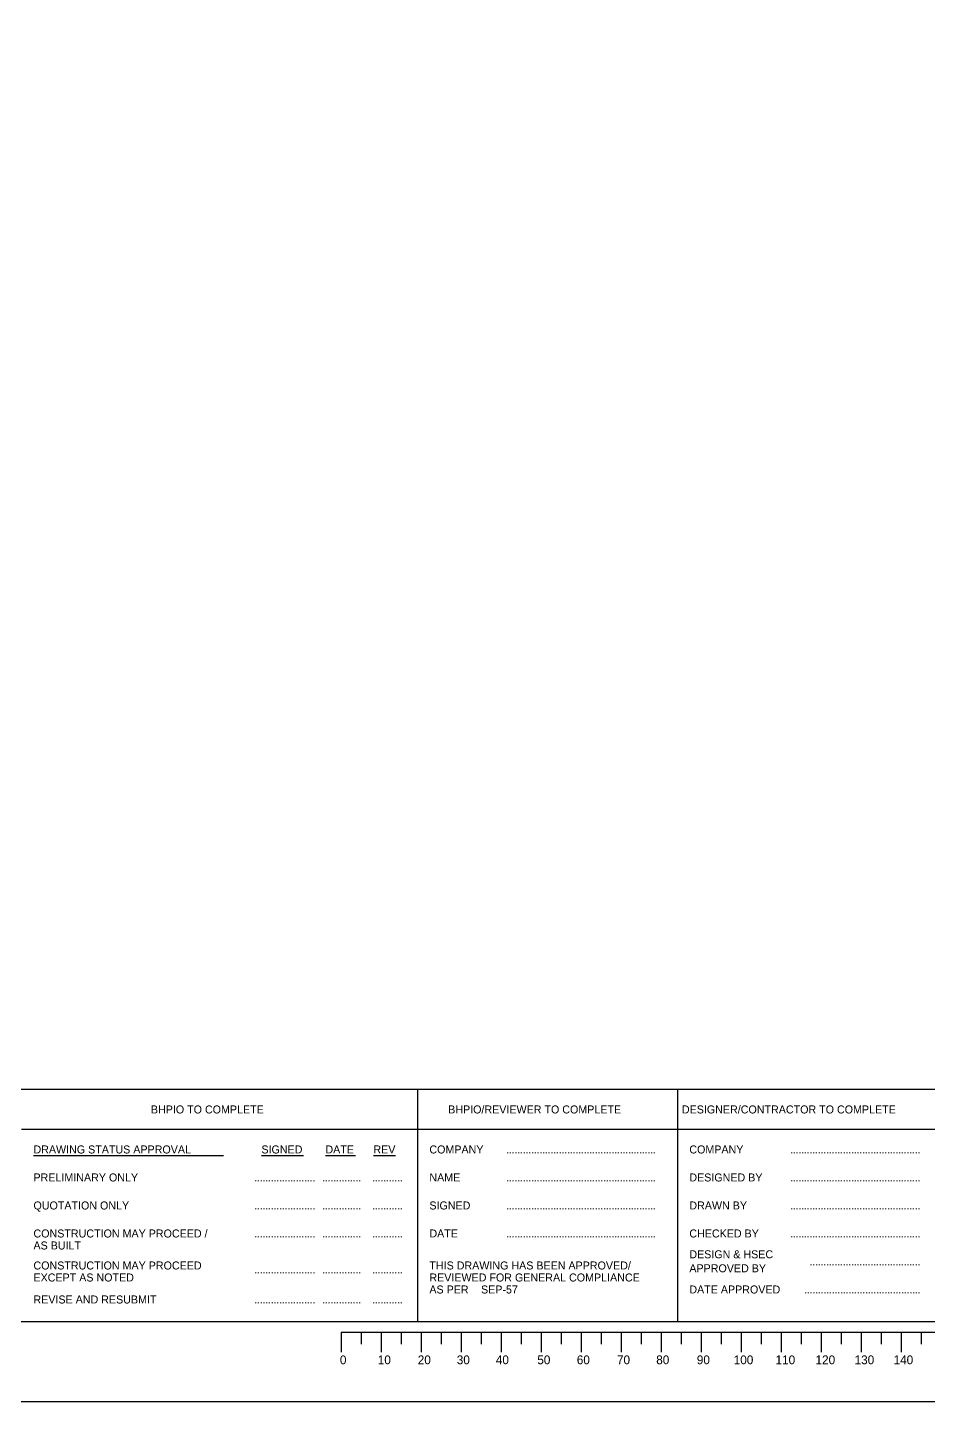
# Model space of a CAD drawing. Extents: x -28 to 972, y -20 to 687.
# Drawn here: x 517.5 to 742.8, y -20 to 323.4 of the extents above; entities that cross this region are included whole.
import ezdxf

# ---------------------------------------------------------------- set-up
doc = ezdxf.new("R2010")
doc.units = 0
doc.layers.add('G-Border', color=7, linetype='Continuous')
doc.layers.add('G-Plot Border', color=7, linetype='Continuous')

msp = doc.modelspace()

# ---------------------------------------------------------------- linework, layer by layer
at = {"layer": 'G-Border'}
for p, q in [((944, 58), (0, 58)), ((615, 58), (615, 0)), ((680, 58), (680, 0)), ((745, 48), (516, 48)), ((519, 41.5), (566.5, 41.5)), ((576, 41.5), (586.5, 41.5)), ((592, 41.5), (599.5, 41.5)), ((604, 41.5), (609.5, 41.5)), ((637.59, 42.09), (637.59, 42.25)), ((638.29, 42.09), (638.29, 42.25)), ((638.98, 42.09), (638.98, 42.25)), ((639.67, 42.09), (639.67, 42.25)), ((640.37, 42.09), (640.37, 42.25)), ((641.06, 42.09), (641.06, 42.25)), ((641.75, 42.09), (641.75, 42.25)), ((642.44, 42.09), (642.44, 42.25)), ((643.14, 42.09), (643.14, 42.25)), ((643.83, 42.09), (643.83, 42.25)), ((644.52, 42.09), (644.52, 42.25)), ((645.22, 42.09), (645.22, 42.25)), ((645.91, 42.09), (645.91, 42.25)), ((646.6, 42.09), (646.6, 42.25)), ((647.3, 42.09), (647.3, 42.25)), ((647.99, 42.09), (647.99, 42.25)), ((648.68, 42.09), (648.68, 42.25)), ((649.37, 42.09), (649.37, 42.25)), ((650.07, 42.09), (650.07, 42.25)), ((650.76, 42.09), (650.76, 42.25)), ((651.45, 42.09), (651.45, 42.25)), ((652.15, 42.09), (652.15, 42.25)), ((652.84, 42.09), (652.84, 42.25)), ((653.53, 42.09), (653.53, 42.25)), ((654.22, 42.09), (654.22, 42.25)), ((654.92, 42.09), (654.92, 42.25)), ((655.61, 42.09), (655.61, 42.25)), ((656.3, 42.09), (656.3, 42.25)), ((657, 42.09), (657, 42.25)), ((657.69, 42.09), (657.69, 42.25)), ((658.38, 42.09), (658.38, 42.25)), ((659.07, 42.09), (659.07, 42.25)), ((659.77, 42.09), (659.77, 42.25)), ((660.46, 42.09), (660.46, 42.25)), ((661.15, 42.09), (661.15, 42.25)), ((661.85, 42.09), (661.85, 42.25)), ((662.54, 42.09), (662.54, 42.25)), ((663.23, 42.09), (663.23, 42.25)), ((663.93, 42.09), (663.93, 42.25)), ((664.62, 42.09), (664.62, 42.25)), ((665.31, 42.09), (665.31, 42.25)), ((666, 42.09), (666, 42.25)), ((666.7, 42.09), (666.7, 42.25)), ((667.39, 42.09), (667.39, 42.25)), ((668.08, 42.09), (668.08, 42.25)), ((668.78, 42.09), (668.78, 42.25)), ((669.47, 42.09), (669.47, 42.25)), ((670.16, 42.09), (670.16, 42.25)), ((670.85, 42.09), (670.85, 42.25)), ((671.55, 42.09), (671.55, 42.25)), ((672.24, 42.09), (672.24, 42.25)), ((672.93, 42.09), (672.93, 42.25)), ((673.63, 42.09), (673.63, 42.25)), ((674.32, 42.09), (674.32, 42.25)), ((708.59, 42.09), (708.59, 42.25)), ((709.29, 42.09), (709.29, 42.25)), ((709.98, 42.09), (709.98, 42.25)), ((710.67, 42.09), (710.67, 42.25)), ((711.37, 42.09), (711.37, 42.25)), ((712.06, 42.09), (712.06, 42.25)), ((712.75, 42.09), (712.75, 42.25)), ((713.44, 42.09), (713.44, 42.25)), ((714.14, 42.09), (714.14, 42.25)), ((714.83, 42.09), (714.83, 42.25)), ((715.52, 42.09), (715.52, 42.25)), ((716.22, 42.09), (716.22, 42.25)), ((716.91, 42.09), (716.91, 42.25)), ((717.6, 42.09), (717.6, 42.25)), ((718.3, 42.09), (718.3, 42.25)), ((718.99, 42.09), (718.99, 42.25)), ((719.68, 42.09), (719.68, 42.25)), ((720.37, 42.09), (720.37, 42.25)), ((721.07, 42.09), (721.07, 42.25)), ((721.76, 42.09), (721.76, 42.25)), ((722.45, 42.09), (722.45, 42.25)), ((723.15, 42.09), (723.15, 42.25)), ((723.84, 42.09), (723.84, 42.25)), ((724.53, 42.09), (724.53, 42.25)), ((725.22, 42.09), (725.22, 42.25)), ((725.92, 42.09), (725.92, 42.25)), ((726.61, 42.09), (726.61, 42.25)), ((727.3, 42.09), (727.3, 42.25)), ((728, 42.09), (728, 42.25)), ((728.69, 42.09), (728.69, 42.25)), ((729.38, 42.09), (729.38, 42.25)), ((730.07, 42.09), (730.07, 42.25)), ((730.77, 42.09), (730.77, 42.25)), ((731.46, 42.09), (731.46, 42.25)), ((732.15, 42.09), (732.15, 42.25)), ((732.85, 42.09), (732.85, 42.25)), ((733.54, 42.09), (733.54, 42.25)), ((734.23, 42.09), (734.23, 42.25)), ((734.93, 42.09), (734.93, 42.25)), ((735.62, 42.09), (735.62, 42.25)), ((736.31, 42.09), (736.31, 42.25)), ((737, 42.09), (737, 42.25)), ((737.7, 42.09), (737.7, 42.25)), ((738.39, 42.09), (738.39, 42.25)), ((739.08, 42.09), (739.08, 42.25)), ((739.78, 42.09), (739.78, 42.25)), ((740.47, 42.09), (740.47, 42.25)), ((574.59, 35.09), (574.59, 35.25)), ((575.29, 35.09), (575.29, 35.25)), ((575.98, 35.09), (575.98, 35.25)), ((576.67, 35.09), (576.67, 35.25)), ((577.37, 35.09), (577.37, 35.25)), ((578.06, 35.09), (578.06, 35.25)), ((578.75, 35.09), (578.75, 35.25)), ((579.44, 35.09), (579.44, 35.25)), ((580.14, 35.09), (580.14, 35.25)), ((580.83, 35.09), (580.83, 35.25)), ((581.52, 35.09), (581.52, 35.25)), ((582.22, 35.09), (582.22, 35.25)), ((582.91, 35.09), (582.91, 35.25)), ((583.6, 35.09), (583.6, 35.25)), ((584.3, 35.09), (584.3, 35.25)), ((584.99, 35.09), (584.99, 35.25)), ((585.68, 35.09), (585.68, 35.25)), ((586.37, 35.09), (586.37, 35.25)), ((587.07, 35.09), (587.07, 35.25)), ((587.76, 35.09), (587.76, 35.25)), ((588.45, 35.09), (588.45, 35.25)), ((589.15, 35.09), (589.15, 35.25)), ((591.59, 35.09), (591.59, 35.25)), ((592.29, 35.09), (592.29, 35.25)), ((592.98, 35.09), (592.98, 35.25)), ((593.67, 35.09), (593.67, 35.25)), ((594.37, 35.09), (594.37, 35.25)), ((595.06, 35.09), (595.06, 35.25)), ((595.75, 35.09), (595.75, 35.25)), ((596.44, 35.09), (596.44, 35.25)), ((597.14, 35.09), (597.14, 35.25)), ((597.83, 35.09), (597.83, 35.25)), ((598.52, 35.09), (598.52, 35.25)), ((599.22, 35.09), (599.22, 35.25)), ((599.91, 35.09), (599.91, 35.25)), ((600.6, 35.09), (600.6, 35.25)), ((604.09, 35.09), (604.09, 35.25)), ((604.79, 35.09), (604.79, 35.25)), ((605.48, 35.09), (605.48, 35.25)), ((606.17, 35.09), (606.17, 35.25)), ((606.87, 35.09), (606.87, 35.25)), ((607.56, 35.09), (607.56, 35.25)), ((608.25, 35.09), (608.25, 35.25)), ((608.94, 35.09), (608.94, 35.25)), ((609.64, 35.09), (609.64, 35.25)), ((610.33, 35.09), (610.33, 35.25)), ((611.02, 35.09), (611.02, 35.25)), ((637.59, 35.09), (637.59, 35.25)), ((638.29, 35.09), (638.29, 35.25)), ((638.98, 35.09), (638.98, 35.25)), ((639.67, 35.09), (639.67, 35.25)), ((640.37, 35.09), (640.37, 35.25)), ((641.06, 35.09), (641.06, 35.25)), ((641.75, 35.09), (641.75, 35.25)), ((642.44, 35.09), (642.44, 35.25)), ((643.14, 35.09), (643.14, 35.25)), ((643.83, 35.09), (643.83, 35.25)), ((644.52, 35.09), (644.52, 35.25)), ((645.22, 35.09), (645.22, 35.25)), ((645.91, 35.09), (645.91, 35.25)), ((646.6, 35.09), (646.6, 35.25)), ((647.3, 35.09), (647.3, 35.25)), ((647.99, 35.09), (647.99, 35.25)), ((648.68, 35.09), (648.68, 35.25)), ((649.37, 35.09), (649.37, 35.25)), ((650.07, 35.09), (650.07, 35.25)), ((650.76, 35.09), (650.76, 35.25)), ((651.45, 35.09), (651.45, 35.25)), ((652.15, 35.09), (652.15, 35.25)), ((652.84, 35.09), (652.84, 35.25)), ((653.53, 35.09), (653.53, 35.25)), ((654.22, 35.09), (654.22, 35.25)), ((654.92, 35.09), (654.92, 35.25)), ((655.61, 35.09), (655.61, 35.25)), ((656.3, 35.09), (656.3, 35.25)), ((657, 35.09), (657, 35.25)), ((657.69, 35.09), (657.69, 35.25)), ((658.38, 35.09), (658.38, 35.25)), ((659.07, 35.09), (659.07, 35.25)), ((659.77, 35.09), (659.77, 35.25)), ((660.46, 35.09), (660.46, 35.25)), ((661.15, 35.09), (661.15, 35.25)), ((661.85, 35.09), (661.85, 35.25)), ((662.54, 35.09), (662.54, 35.25)), ((663.23, 35.09), (663.23, 35.25)), ((663.93, 35.09), (663.93, 35.25)), ((664.62, 35.09), (664.62, 35.25)), ((665.31, 35.09), (665.31, 35.25)), ((666, 35.09), (666, 35.25)), ((666.7, 35.09), (666.7, 35.25)), ((667.39, 35.09), (667.39, 35.25)), ((668.08, 35.09), (668.08, 35.25)), ((668.78, 35.09), (668.78, 35.25)), ((669.47, 35.09), (669.47, 35.25)), ((670.16, 35.09), (670.16, 35.25)), ((670.85, 35.09), (670.85, 35.25)), ((671.55, 35.09), (671.55, 35.25)), ((672.24, 35.09), (672.24, 35.25)), ((672.93, 35.09), (672.93, 35.25)), ((673.63, 35.09), (673.63, 35.25)), ((674.32, 35.09), (674.32, 35.25)), ((708.59, 35.09), (708.59, 35.25)), ((709.29, 35.09), (709.29, 35.25)), ((709.98, 35.09), (709.98, 35.25)), ((710.67, 35.09), (710.67, 35.25)), ((711.37, 35.09), (711.37, 35.25)), ((712.06, 35.09), (712.06, 35.25)), ((712.75, 35.09), (712.75, 35.25)), ((713.44, 35.09), (713.44, 35.25)), ((714.14, 35.09), (714.14, 35.25)), ((714.83, 35.09), (714.83, 35.25)), ((715.52, 35.09), (715.52, 35.25)), ((716.22, 35.09), (716.22, 35.25)), ((716.91, 35.09), (716.91, 35.25)), ((717.6, 35.09), (717.6, 35.25)), ((718.3, 35.09), (718.3, 35.25)), ((718.99, 35.09), (718.99, 35.25)), ((719.68, 35.09), (719.68, 35.25)), ((720.37, 35.09), (720.37, 35.25)), ((721.07, 35.09), (721.07, 35.25)), ((721.76, 35.09), (721.76, 35.25)), ((722.45, 35.09), (722.45, 35.25)), ((723.15, 35.09), (723.15, 35.25)), ((723.84, 35.09), (723.84, 35.25)), ((724.53, 35.09), (724.53, 35.25)), ((725.22, 35.09), (725.22, 35.25)), ((725.92, 35.09), (725.92, 35.25)), ((726.61, 35.09), (726.61, 35.25)), ((727.3, 35.09), (727.3, 35.25)), ((728, 35.09), (728, 35.25)), ((728.69, 35.09), (728.69, 35.25)), ((729.38, 35.09), (729.38, 35.25)), ((730.07, 35.09), (730.07, 35.25)), ((730.77, 35.09), (730.77, 35.25)), ((731.46, 35.09), (731.46, 35.25)), ((732.15, 35.09), (732.15, 35.25)), ((732.85, 35.09), (732.85, 35.25)), ((733.54, 35.09), (733.54, 35.25)), ((734.23, 35.09), (734.23, 35.25)), ((734.93, 35.09), (734.93, 35.25)), ((735.62, 35.09), (735.62, 35.25)), ((736.31, 35.09), (736.31, 35.25)), ((737, 35.09), (737, 35.25)), ((737.7, 35.09), (737.7, 35.25)), ((738.39, 35.09), (738.39, 35.25)), ((739.08, 35.09), (739.08, 35.25)), ((739.78, 35.09), (739.78, 35.25)), ((740.47, 35.09), (740.47, 35.25)), ((574.59, 28.09), (574.59, 28.25)), ((575.29, 28.09), (575.29, 28.25)), ((575.98, 28.09), (575.98, 28.25)), ((576.67, 28.09), (576.67, 28.25)), ((577.37, 28.09), (577.37, 28.25)), ((578.06, 28.09), (578.06, 28.25)), ((578.75, 28.09), (578.75, 28.25)), ((579.44, 28.09), (579.44, 28.25)), ((580.14, 28.09), (580.14, 28.25)), ((580.83, 28.09), (580.83, 28.25)), ((581.52, 28.09), (581.52, 28.25)), ((582.22, 28.09), (582.22, 28.25)), ((582.91, 28.09), (582.91, 28.25)), ((583.6, 28.09), (583.6, 28.25)), ((584.3, 28.09), (584.3, 28.25)), ((584.99, 28.09), (584.99, 28.25)), ((585.68, 28.09), (585.68, 28.25)), ((586.37, 28.09), (586.37, 28.25)), ((587.07, 28.09), (587.07, 28.25)), ((587.76, 28.09), (587.76, 28.25)), ((588.45, 28.09), (588.45, 28.25)), ((589.15, 28.09), (589.15, 28.25)), ((591.59, 28.09), (591.59, 28.25)), ((592.29, 28.09), (592.29, 28.25)), ((592.98, 28.09), (592.98, 28.25)), ((593.67, 28.09), (593.67, 28.25)), ((594.37, 28.09), (594.37, 28.25)), ((595.06, 28.09), (595.06, 28.25)), ((595.75, 28.09), (595.75, 28.25)), ((596.44, 28.09), (596.44, 28.25)), ((597.14, 28.09), (597.14, 28.25)), ((597.83, 28.09), (597.83, 28.25)), ((598.52, 28.09), (598.52, 28.25)), ((599.22, 28.09), (599.22, 28.25)), ((599.91, 28.09), (599.91, 28.25)), ((600.6, 28.09), (600.6, 28.25)), ((604.09, 28.09), (604.09, 28.25)), ((604.79, 28.09), (604.79, 28.25)), ((605.48, 28.09), (605.48, 28.25)), ((606.17, 28.09), (606.17, 28.25)), ((606.87, 28.09), (606.87, 28.25)), ((607.56, 28.09), (607.56, 28.25)), ((608.25, 28.09), (608.25, 28.25)), ((608.94, 28.09), (608.94, 28.25)), ((609.64, 28.09), (609.64, 28.25)), ((610.33, 28.09), (610.33, 28.25)), ((611.02, 28.09), (611.02, 28.25)), ((637.59, 28.09), (637.59, 28.25)), ((638.29, 28.09), (638.29, 28.25)), ((638.98, 28.09), (638.98, 28.25)), ((639.67, 28.09), (639.67, 28.25)), ((640.37, 28.09), (640.37, 28.25)), ((641.06, 28.09), (641.06, 28.25)), ((641.75, 28.09), (641.75, 28.25)), ((642.44, 28.09), (642.44, 28.25)), ((643.14, 28.09), (643.14, 28.25)), ((643.83, 28.09), (643.83, 28.25)), ((644.52, 28.09), (644.52, 28.25)), ((645.22, 28.09), (645.22, 28.25)), ((645.91, 28.09), (645.91, 28.25)), ((646.6, 28.09), (646.6, 28.25)), ((647.3, 28.09), (647.3, 28.25)), ((647.99, 28.09), (647.99, 28.25)), ((648.68, 28.09), (648.68, 28.25)), ((649.37, 28.09), (649.37, 28.25)), ((650.07, 28.09), (650.07, 28.25)), ((650.76, 28.09), (650.76, 28.25)), ((651.45, 28.09), (651.45, 28.25)), ((652.15, 28.09), (652.15, 28.25)), ((652.84, 28.09), (652.84, 28.25)), ((653.53, 28.09), (653.53, 28.25)), ((654.22, 28.09), (654.22, 28.25)), ((654.92, 28.09), (654.92, 28.25)), ((655.61, 28.09), (655.61, 28.25)), ((656.3, 28.09), (656.3, 28.25)), ((657, 28.09), (657, 28.25)), ((657.69, 28.09), (657.69, 28.25)), ((658.38, 28.09), (658.38, 28.25)), ((659.07, 28.09), (659.07, 28.25)), ((659.77, 28.09), (659.77, 28.25)), ((660.46, 28.09), (660.46, 28.25)), ((661.15, 28.09), (661.15, 28.25)), ((661.85, 28.09), (661.85, 28.25)), ((662.54, 28.09), (662.54, 28.25)), ((663.23, 28.09), (663.23, 28.25)), ((663.93, 28.09), (663.93, 28.25)), ((664.62, 28.09), (664.62, 28.25)), ((665.31, 28.09), (665.31, 28.25)), ((666, 28.09), (666, 28.25)), ((666.7, 28.09), (666.7, 28.25)), ((667.39, 28.09), (667.39, 28.25)), ((668.08, 28.09), (668.08, 28.25)), ((668.78, 28.09), (668.78, 28.25)), ((669.47, 28.09), (669.47, 28.25)), ((670.16, 28.09), (670.16, 28.25)), ((670.85, 28.09), (670.85, 28.25)), ((671.55, 28.09), (671.55, 28.25)), ((672.24, 28.09), (672.24, 28.25)), ((672.93, 28.09), (672.93, 28.25)), ((673.63, 28.09), (673.63, 28.25)), ((674.32, 28.09), (674.32, 28.25)), ((708.59, 28.09), (708.59, 28.25)), ((709.29, 28.09), (709.29, 28.25)), ((709.98, 28.09), (709.98, 28.25)), ((710.67, 28.09), (710.67, 28.25)), ((711.37, 28.09), (711.37, 28.25)), ((712.06, 28.09), (712.06, 28.25)), ((712.75, 28.09), (712.75, 28.25)), ((713.44, 28.09), (713.44, 28.25)), ((714.14, 28.09), (714.14, 28.25)), ((714.83, 28.09), (714.83, 28.25)), ((715.52, 28.09), (715.52, 28.25)), ((716.22, 28.09), (716.22, 28.25)), ((716.91, 28.09), (716.91, 28.25)), ((717.6, 28.09), (717.6, 28.25)), ((718.3, 28.09), (718.3, 28.25)), ((718.99, 28.09), (718.99, 28.25)), ((719.68, 28.09), (719.68, 28.25)), ((720.37, 28.09), (720.37, 28.25)), ((721.07, 28.09), (721.07, 28.25)), ((721.76, 28.09), (721.76, 28.25)), ((722.45, 28.09), (722.45, 28.25)), ((723.15, 28.09), (723.15, 28.25)), ((723.84, 28.09), (723.84, 28.25)), ((724.53, 28.09), (724.53, 28.25)), ((725.22, 28.09), (725.22, 28.25)), ((725.92, 28.09), (725.92, 28.25)), ((726.61, 28.09), (726.61, 28.25)), ((727.3, 28.09), (727.3, 28.25)), ((728, 28.09), (728, 28.25)), ((728.69, 28.09), (728.69, 28.25)), ((729.38, 28.09), (729.38, 28.25)), ((730.07, 28.09), (730.07, 28.25)), ((730.77, 28.09), (730.77, 28.25)), ((731.46, 28.09), (731.46, 28.25)), ((732.15, 28.09), (732.15, 28.25)), ((732.85, 28.09), (732.85, 28.25)), ((733.54, 28.09), (733.54, 28.25)), ((734.23, 28.09), (734.23, 28.25)), ((734.93, 28.09), (734.93, 28.25)), ((735.62, 28.09), (735.62, 28.25)), ((736.31, 28.09), (736.31, 28.25)), ((737, 28.09), (737, 28.25)), ((737.7, 28.09), (737.7, 28.25)), ((738.39, 28.09), (738.39, 28.25)), ((739.08, 28.09), (739.08, 28.25)), ((739.78, 28.09), (739.78, 28.25)), ((740.47, 28.09), (740.47, 28.25)), ((574.59, 21.09), (574.59, 21.25)), ((575.29, 21.09), (575.29, 21.25)), ((575.98, 21.09), (575.98, 21.25)), ((576.67, 21.09), (576.67, 21.25)), ((577.37, 21.09), (577.37, 21.25)), ((578.06, 21.09), (578.06, 21.25)), ((578.75, 21.09), (578.75, 21.25)), ((579.44, 21.09), (579.44, 21.25)), ((580.14, 21.09), (580.14, 21.25)), ((580.83, 21.09), (580.83, 21.25)), ((581.52, 21.09), (581.52, 21.25)), ((582.22, 21.09), (582.22, 21.25)), ((582.91, 21.09), (582.91, 21.25)), ((583.6, 21.09), (583.6, 21.25)), ((584.3, 21.09), (584.3, 21.25)), ((584.99, 21.09), (584.99, 21.25)), ((585.68, 21.09), (585.68, 21.25)), ((586.37, 21.09), (586.37, 21.25)), ((587.07, 21.09), (587.07, 21.25)), ((587.76, 21.09), (587.76, 21.25)), ((588.45, 21.09), (588.45, 21.25)), ((589.15, 21.09), (589.15, 21.25)), ((591.59, 21.06), (591.59, 21.22)), ((592.29, 21.06), (592.29, 21.22)), ((592.98, 21.06), (592.98, 21.22)), ((593.67, 21.06), (593.67, 21.22)), ((594.37, 21.06), (594.37, 21.22)), ((595.06, 21.06), (595.06, 21.22)), ((595.75, 21.06), (595.75, 21.22)), ((596.44, 21.06), (596.44, 21.22)), ((597.14, 21.06), (597.14, 21.22)), ((597.83, 21.06), (597.83, 21.22)), ((598.52, 21.06), (598.52, 21.22)), ((599.22, 21.06), (599.22, 21.22)), ((599.91, 21.06), (599.91, 21.22)), ((600.6, 21.06), (600.6, 21.22)), ((604.09, 21.09), (604.09, 21.25)), ((604.79, 21.09), (604.79, 21.25)), ((605.48, 21.09), (605.48, 21.25)), ((606.17, 21.09), (606.17, 21.25)), ((606.87, 21.09), (606.87, 21.25)), ((607.56, 21.09), (607.56, 21.25)), ((608.25, 21.09), (608.25, 21.25)), ((608.94, 21.09), (608.94, 21.25)), ((609.64, 21.09), (609.64, 21.25)), ((610.33, 21.09), (610.33, 21.25)), ((611.02, 21.09), (611.02, 21.25)), ((637.59, 21.09), (637.59, 21.25)), ((638.29, 21.09), (638.29, 21.25)), ((638.98, 21.09), (638.98, 21.25)), ((639.67, 21.09), (639.67, 21.25)), ((640.37, 21.09), (640.37, 21.25)), ((641.06, 21.09), (641.06, 21.25)), ((641.75, 21.09), (641.75, 21.25)), ((642.44, 21.09), (642.44, 21.25)), ((643.14, 21.09), (643.14, 21.25)), ((643.83, 21.09), (643.83, 21.25)), ((644.52, 21.09), (644.52, 21.25)), ((645.22, 21.09), (645.22, 21.25)), ((645.91, 21.09), (645.91, 21.25)), ((646.6, 21.09), (646.6, 21.25)), ((647.3, 21.09), (647.3, 21.25)), ((647.99, 21.09), (647.99, 21.25)), ((648.68, 21.09), (648.68, 21.25)), ((649.37, 21.09), (649.37, 21.25)), ((650.07, 21.09), (650.07, 21.25)), ((650.76, 21.09), (650.76, 21.25)), ((651.45, 21.09), (651.45, 21.25)), ((652.15, 21.09), (652.15, 21.25)), ((652.84, 21.09), (652.84, 21.25)), ((653.53, 21.09), (653.53, 21.25)), ((654.22, 21.09), (654.22, 21.25)), ((654.92, 21.09), (654.92, 21.25)), ((655.61, 21.09), (655.61, 21.25)), ((656.3, 21.09), (656.3, 21.25)), ((657, 21.09), (657, 21.25)), ((657.69, 21.09), (657.69, 21.25)), ((658.38, 21.09), (658.38, 21.25)), ((659.07, 21.09), (659.07, 21.25)), ((659.77, 21.09), (659.77, 21.25)), ((660.46, 21.09), (660.46, 21.25)), ((661.15, 21.09), (661.15, 21.25)), ((661.85, 21.09), (661.85, 21.25)), ((662.54, 21.09), (662.54, 21.25)), ((663.23, 21.09), (663.23, 21.25)), ((663.93, 21.09), (663.93, 21.25)), ((664.62, 21.09), (664.62, 21.25)), ((665.31, 21.09), (665.31, 21.25)), ((666, 21.09), (666, 21.25)), ((666.7, 21.09), (666.7, 21.25)), ((667.39, 21.09), (667.39, 21.25)), ((668.08, 21.09), (668.08, 21.25)), ((668.78, 21.09), (668.78, 21.25)), ((669.47, 21.09), (669.47, 21.25)), ((670.16, 21.09), (670.16, 21.25)), ((670.85, 21.09), (670.85, 21.25)), ((671.55, 21.09), (671.55, 21.25)), ((672.24, 21.09), (672.24, 21.25)), ((672.93, 21.09), (672.93, 21.25)), ((673.63, 21.09), (673.63, 21.25)), ((674.32, 21.09), (674.32, 21.25)), ((708.59, 21.09), (708.59, 21.25)), ((709.29, 21.09), (709.29, 21.25)), ((709.98, 21.09), (709.98, 21.25)), ((710.67, 21.09), (710.67, 21.25)), ((711.37, 21.09), (711.37, 21.25)), ((712.06, 21.09), (712.06, 21.25)), ((712.75, 21.09), (712.75, 21.25)), ((713.44, 21.09), (713.44, 21.25)), ((714.14, 21.09), (714.14, 21.25)), ((714.83, 21.09), (714.83, 21.25)), ((715.52, 21.09), (715.52, 21.25)), ((716.22, 21.09), (716.22, 21.25)), ((716.91, 21.09), (716.91, 21.25)), ((717.6, 21.09), (717.6, 21.25)), ((718.3, 21.09), (718.3, 21.25)), ((718.99, 21.09), (718.99, 21.25)), ((719.68, 21.09), (719.68, 21.25)), ((720.37, 21.09), (720.37, 21.25)), ((721.07, 21.09), (721.07, 21.25)), ((721.76, 21.09), (721.76, 21.25)), ((722.45, 21.09), (722.45, 21.25)), ((723.15, 21.09), (723.15, 21.25)), ((723.84, 21.09), (723.84, 21.25)), ((724.53, 21.09), (724.53, 21.25)), ((725.22, 21.09), (725.22, 21.25)), ((725.92, 21.09), (725.92, 21.25)), ((726.61, 21.09), (726.61, 21.25)), ((727.3, 21.09), (727.3, 21.25)), ((728, 21.09), (728, 21.25)), ((728.69, 21.09), (728.69, 21.25)), ((729.38, 21.09), (729.38, 21.25)), ((730.07, 21.09), (730.07, 21.25)), ((730.77, 21.09), (730.77, 21.25)), ((731.46, 21.09), (731.46, 21.25)), ((732.15, 21.09), (732.15, 21.25)), ((732.85, 21.09), (732.85, 21.25)), ((733.54, 21.09), (733.54, 21.25)), ((734.23, 21.09), (734.23, 21.25)), ((734.93, 21.09), (734.93, 21.25)), ((735.62, 21.09), (735.62, 21.25)), ((736.31, 21.09), (736.31, 21.25)), ((737, 21.09), (737, 21.25)), ((737.7, 21.09), (737.7, 21.25)), ((738.39, 21.09), (738.39, 21.25)), ((739.08, 21.09), (739.08, 21.25)), ((739.78, 21.09), (739.78, 21.25)), ((740.47, 21.09), (740.47, 21.25)), ((713.45, 14.09), (713.45, 14.25)), ((714.14, 14.09), (714.14, 14.25)), ((714.84, 14.09), (714.84, 14.25)), ((715.53, 14.09), (715.53, 14.25)), ((716.22, 14.09), (716.22, 14.25)), ((716.92, 14.09), (716.92, 14.25)), ((717.61, 14.09), (717.61, 14.25)), ((718.3, 14.09), (718.3, 14.25)), ((718.99, 14.09), (718.99, 14.25)), ((719.69, 14.09), (719.69, 14.25)), ((720.38, 14.09), (720.38, 14.25)), ((721.07, 14.09), (721.07, 14.25)), ((721.77, 14.09), (721.77, 14.25)), ((722.46, 14.09), (722.46, 14.25)), ((723.15, 14.09), (723.15, 14.25)), ((723.84, 14.09), (723.84, 14.25)), ((724.54, 14.09), (724.54, 14.25)), ((725.23, 14.09), (725.23, 14.25)), ((725.92, 14.09), (725.92, 14.25)), ((726.62, 14.09), (726.62, 14.25)), ((727.31, 14.09), (727.31, 14.25)), ((728, 14.09), (728, 14.25)), ((728.69, 14.09), (728.69, 14.25)), ((729.39, 14.09), (729.39, 14.25)), ((730.08, 14.09), (730.08, 14.25)), ((730.77, 14.09), (730.77, 14.25)), ((731.47, 14.09), (731.47, 14.25)), ((732.16, 14.09), (732.16, 14.25)), ((732.85, 14.09), (732.85, 14.25)), ((733.54, 14.09), (733.54, 14.25)), ((734.24, 14.09), (734.24, 14.25)), ((734.93, 14.09), (734.93, 14.25)), ((735.62, 14.09), (735.62, 14.25)), ((736.32, 14.09), (736.32, 14.25)), ((737.01, 14.09), (737.01, 14.25)), ((737.7, 14.09), (737.7, 14.25)), ((738.4, 14.09), (738.4, 14.25)), ((739.09, 14.09), (739.09, 14.25)), ((739.78, 14.09), (739.78, 14.25)), ((740.47, 14.09), (740.47, 14.25)), ((574.59, 12.09), (574.59, 12.25)), ((575.29, 12.09), (575.29, 12.25)), ((575.98, 12.09), (575.98, 12.25)), ((576.67, 12.09), (576.67, 12.25)), ((577.37, 12.09), (577.37, 12.25)), ((578.06, 12.09), (578.06, 12.25)), ((578.75, 12.09), (578.75, 12.25)), ((579.44, 12.09), (579.44, 12.25)), ((580.14, 12.09), (580.14, 12.25)), ((580.83, 12.09), (580.83, 12.25)), ((581.52, 12.09), (581.52, 12.25)), ((582.22, 12.09), (582.22, 12.25)), ((582.91, 12.09), (582.91, 12.25)), ((583.6, 12.09), (583.6, 12.25)), ((584.3, 12.09), (584.3, 12.25)), ((584.99, 12.09), (584.99, 12.25)), ((585.68, 12.09), (585.68, 12.25)), ((586.37, 12.09), (586.37, 12.25)), ((587.07, 12.09), (587.07, 12.25)), ((587.76, 12.09), (587.76, 12.25)), ((588.45, 12.09), (588.45, 12.25)), ((589.15, 12.09), (589.15, 12.25)), ((591.59, 12.09), (591.59, 12.25)), ((592.29, 12.09), (592.29, 12.25)), ((592.98, 12.09), (592.98, 12.25)), ((593.67, 12.09), (593.67, 12.25)), ((594.37, 12.09), (594.37, 12.25)), ((595.06, 12.09), (595.06, 12.25)), ((595.75, 12.09), (595.75, 12.25)), ((596.44, 12.09), (596.44, 12.25)), ((597.14, 12.09), (597.14, 12.25)), ((597.83, 12.09), (597.83, 12.25)), ((598.52, 12.09), (598.52, 12.25)), ((599.22, 12.09), (599.22, 12.25)), ((599.91, 12.09), (599.91, 12.25)), ((600.6, 12.09), (600.6, 12.25)), ((604.09, 12.09), (604.09, 12.25)), ((604.79, 12.09), (604.79, 12.25)), ((605.48, 12.09), (605.48, 12.25)), ((606.17, 12.09), (606.17, 12.25)), ((606.87, 12.09), (606.87, 12.25)), ((607.56, 12.09), (607.56, 12.25)), ((608.25, 12.09), (608.25, 12.25)), ((608.94, 12.09), (608.94, 12.25)), ((609.64, 12.09), (609.64, 12.25)), ((610.33, 12.09), (610.33, 12.25)), ((611.02, 12.09), (611.02, 12.25)), ((712.09, 7.09), (712.09, 7.25)), ((712.79, 7.09), (712.79, 7.25)), ((713.48, 7.09), (713.48, 7.25)), ((714.17, 7.09), (714.17, 7.25)), ((714.87, 7.09), (714.87, 7.25)), ((715.56, 7.09), (715.56, 7.25)), ((716.25, 7.09), (716.25, 7.25)), ((716.94, 7.09), (716.94, 7.25)), ((717.64, 7.09), (717.64, 7.25)), ((718.33, 7.09), (718.33, 7.25)), ((719.02, 7.09), (719.02, 7.25)), ((719.72, 7.09), (719.72, 7.25)), ((720.41, 7.09), (720.41, 7.25)), ((721.1, 7.09), (721.1, 7.25)), ((721.8, 7.09), (721.8, 7.25)), ((722.49, 7.09), (722.49, 7.25)), ((723.18, 7.09), (723.18, 7.25)), ((723.87, 7.09), (723.87, 7.25)), ((724.57, 7.09), (724.57, 7.25)), ((725.26, 7.09), (725.26, 7.25)), ((725.95, 7.09), (725.95, 7.25)), ((726.65, 7.09), (726.65, 7.25)), ((727.34, 7.09), (727.34, 7.25)), ((728.03, 7.09), (728.03, 7.25)), ((728.72, 7.09), (728.72, 7.25)), ((729.42, 7.09), (729.42, 7.25)), ((730.11, 7.09), (730.11, 7.25)), ((730.8, 7.09), (730.8, 7.25)), ((731.5, 7.09), (731.5, 7.25)), ((732.19, 7.09), (732.19, 7.25)), ((732.88, 7.09), (732.88, 7.25)), ((733.57, 7.09), (733.57, 7.25)), ((734.27, 7.09), (734.27, 7.25)), ((734.96, 7.09), (734.96, 7.25)), ((735.65, 7.09), (735.65, 7.25)), ((736.35, 7.09), (736.35, 7.25)), ((737.04, 7.09), (737.04, 7.25)), ((737.73, 7.09), (737.73, 7.25)), ((738.43, 7.09), (738.43, 7.25)), ((739.12, 7.09), (739.12, 7.25)), ((739.81, 7.09), (739.81, 7.25)), ((740.5, 7.09), (740.5, 7.25)), ((574.59, 4.59), (574.59, 4.75)), ((575.29, 4.59), (575.29, 4.75)), ((575.98, 4.59), (575.98, 4.75)), ((576.67, 4.59), (576.67, 4.75)), ((577.37, 4.59), (577.37, 4.75)), ((578.06, 4.59), (578.06, 4.75)), ((578.75, 4.59), (578.75, 4.75)), ((579.44, 4.59), (579.44, 4.75)), ((580.14, 4.59), (580.14, 4.75)), ((580.83, 4.59), (580.83, 4.75)), ((581.52, 4.59), (581.52, 4.75)), ((582.22, 4.59), (582.22, 4.75)), ((582.91, 4.59), (582.91, 4.75)), ((583.6, 4.59), (583.6, 4.75)), ((584.3, 4.59), (584.3, 4.75)), ((584.99, 4.59), (584.99, 4.75)), ((585.68, 4.59), (585.68, 4.75)), ((586.37, 4.59), (586.37, 4.75)), ((587.07, 4.59), (587.07, 4.75)), ((587.76, 4.59), (587.76, 4.75)), ((588.45, 4.59), (588.45, 4.75)), ((589.15, 4.59), (589.15, 4.75)), ((591.59, 4.59), (591.59, 4.75)), ((592.29, 4.59), (592.29, 4.75)), ((592.98, 4.59), (592.98, 4.75)), ((593.67, 4.59), (593.67, 4.75)), ((594.37, 4.59), (594.37, 4.75)), ((595.06, 4.59), (595.06, 4.75)), ((595.75, 4.59), (595.75, 4.75)), ((596.44, 4.59), (596.44, 4.75)), ((597.14, 4.59), (597.14, 4.75)), ((597.83, 4.59), (597.83, 4.75)), ((598.52, 4.59), (598.52, 4.75)), ((599.22, 4.59), (599.22, 4.75)), ((599.91, 4.59), (599.91, 4.75)), ((600.6, 4.59), (600.6, 4.75)), ((604.09, 4.59), (604.09, 4.75)), ((604.79, 4.59), (604.79, 4.75)), ((605.48, 4.59), (605.48, 4.75)), ((606.17, 4.59), (606.17, 4.75)), ((606.87, 4.59), (606.87, 4.75)), ((607.56, 4.59), (607.56, 4.75)), ((608.25, 4.59), (608.25, 4.75)), ((608.94, 4.59), (608.94, 4.75)), ((609.64, 4.59), (609.64, 4.75)), ((610.33, 4.59), (610.33, 4.75)), ((611.02, 4.59), (611.02, 4.75)), ((0, 0), (944, 0)), ((595.95, -2.68), (595.95, -7.68)), ((595.95, -2.68), (795.95, -2.68)), ((600.95, -2.68), (600.95, -5.68)), ((605.95, -2.68), (605.95, -7.68)), ((610.95, -2.68), (610.95, -5.68)), ((615.95, -2.68), (615.95, -7.68)), ((620.95, -2.68), (620.95, -5.68)), ((625.95, -2.68), (625.95, -7.68)), ((630.95, -2.68), (630.95, -5.68)), ((635.95, -2.68), (635.95, -7.68)), ((640.95, -2.68), (640.95, -5.68)), ((645.95, -2.68), (645.95, -7.68)), ((650.95, -2.68), (650.95, -5.68)), ((655.95, -2.68), (655.95, -7.68)), ((660.95, -2.68), (660.95, -5.68)), ((665.95, -2.68), (665.95, -7.68)), ((670.95, -2.68), (670.95, -5.68)), ((675.95, -2.68), (675.95, -7.68)), ((680.95, -2.68), (680.95, -5.68)), ((685.95, -2.68), (685.95, -7.68)), ((690.95, -2.68), (690.95, -5.68)), ((695.95, -2.68), (695.95, -7.68)), ((700.95, -2.68), (700.95, -5.68)), ((705.95, -2.68), (705.95, -7.68)), ((710.95, -2.68), (710.95, -5.68)), ((715.95, -2.68), (715.95, -7.68)), ((720.95, -2.68), (720.95, -5.68)), ((725.95, -2.68), (725.95, -7.68)), ((730.95, -2.68), (730.95, -5.68)), ((735.95, -2.68), (735.95, -7.68)), ((740.95, -2.68), (740.95, -5.68))]:
    msp.add_line(p, q, dxfattribs=at)
at = {"layer": 'G-Plot Border'}
msp.add_lwpolyline([(-28, -20), (972, -20), (972, 687), (-28, 687)], close=True, dxfattribs=at)

# ---------------------------------------------------------------- texts
at = {"layer": 'G-Border'}
for s, height, p in [('BHPIO TO COMPLETE', 2, (548.36, 52)), ('BHPIO/REVIEWER TO COMPLETE', 2, (622.7, 52)), ('DESIGNER/CONTRACTOR TO COMPLETE', 2, (681.14, 52)), ('DRAWING STATUS APPROVAL', 2, (519, 42)), ('SIGNED', 2, (576, 42)), ('DATE', 2, (592, 42)), ('REV', 2, (604, 42)), ('COMPANY', 2, (618, 42)), ('COMPANY', 2, (683, 42)), ('PRELIMINARY ONLY', 2, (519, 35)), ('NAME', 2, (618, 35)), ('DESIGNED BY', 2, (683, 35)), ('QUOTATION ONLY', 2, (519, 28)), ('SIGNED', 2, (618, 28)), ('DRAWN BY', 2, (683, 28)), ('CONSTRUCTION MAY PROCEED /', 2, (519, 21)), ('DATE', 2, (618, 21)), ('CHECKED BY', 2, (683, 21)), ('AS BUILT', 2, (519, 18)), ('DESIGN & HSEC', 2, (683, 15.8)), ('CONSTRUCTION MAY PROCEED', 2, (519, 13)), ('THIS DRAWING HAS BEEN APPROVED/', 2, (618, 13)), ('APPROVED BY', 2, (683, 12.3)), ('EXCEPT AS NOTED', 2, (519, 10)), ('REVIEWED FOR GENERAL COMPLIANCE', 2, (618, 10)), ('AS PER ', 2, (618, 7)), ('SEP-57', 2, (630.91, 7)), ('DATE APPROVED', 2, (683, 7)), ('REVISE AND RESUBMIT', 2, (519, 4.5)), ('0', 2.2, (595.62, -10.68)), ('10', 2.2, (605.09, -10.68)), ('20', 2.2, (615.09, -10.68)), ('30', 2.2, (624.85, -10.68)), ('40', 2.2, (634.61, -10.68)), ('50', 2.2, (644.98, -10.68)), ('60', 2.2, (654.86, -10.68)), ('70', 2.2, (664.9, -10.68)), ('80', 2.2, (674.72, -10.68)), ('90', 2.2, (684.87, -10.68)), ('100', 2.2, (694.09, -10.68)), ('110', 2.2, (704.55, -10.68)), ('120', 2.2, (714.55, -10.68)), ('130', 2.2, (724.32, -10.68)), ('140', 2.2, (734.07, -10.68))]:
    msp.add_text(s, height=height, dxfattribs=at).set_placement(p)

doc.saveas('drawing.dxf')
